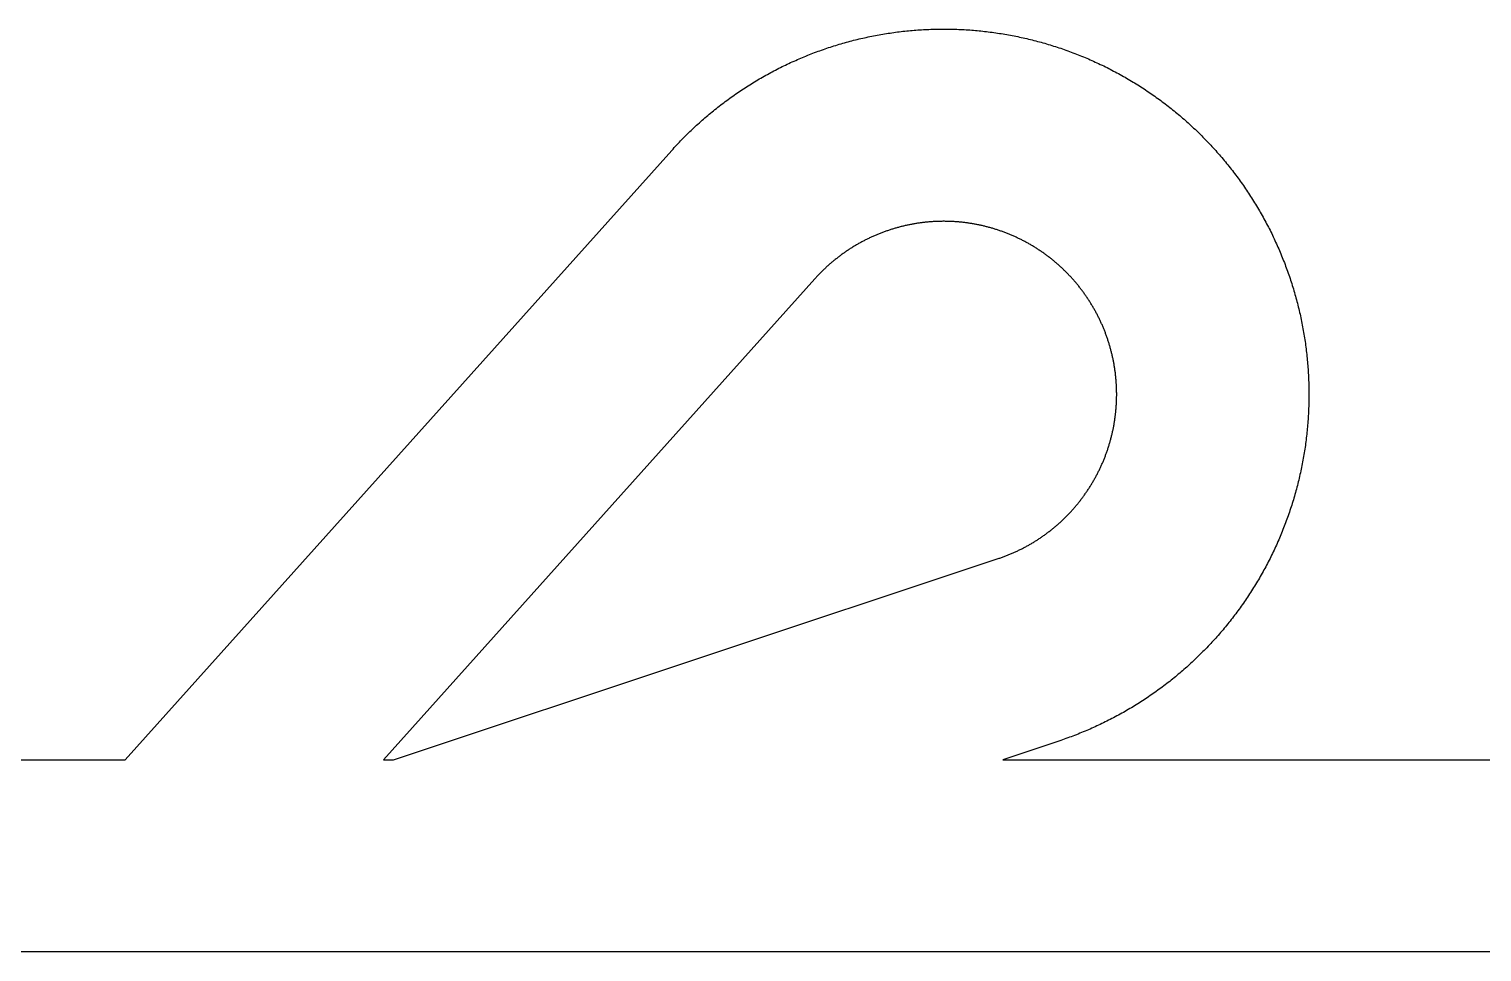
# Model space of a CAD drawing. Header units: millimetres. Extents: x -1.3 to 28.9, y -1.6 to 4.3.
# Drawn here: x 13.82 to 21.38, y -0.5 to 4.3 of the extents above; entities that cross this region are included whole.
import ezdxf

# ---------------------------------------------------------------- set-up
doc = ezdxf.new("R2010")
doc.units = ezdxf.units.MM

msp = doc.modelspace()

# ---------------------------------------------------------------- linework, layer by layer
for points in [[(11.730148, 0.5), (14.322541, 0.5), (17.165816, 3.668882), (17.172294, 3.676064), (17.178808, 3.683214), (17.185358, 3.69033), (17.191945, 3.697413), (17.198567, 3.704462), (17.205225, 3.711477), (17.211919, 3.718459), (17.218648, 3.725406), (17.225413, 3.732319), (17.232213, 3.739197), (17.239047, 3.74604), (17.245917, 3.752849), (17.252821, 3.759623), (17.259759, 3.766361), (17.266732, 3.773064), (17.273738, 3.779732), (17.280779, 3.786363), (17.287853, 3.792959), (17.29496, 3.799519), (17.302101, 3.806042), (17.309275, 3.812529), (17.316482, 3.81898), (17.323722, 3.825393), (17.330994, 3.83177), (17.338299, 3.838109), (17.345636, 3.844412), (17.353004, 3.850676), (17.360405, 3.856904), (17.367837, 3.863093), (17.375301, 3.869245), (17.382796, 3.875358), (17.390321, 3.881434), (17.397878, 3.887471), (17.405465, 3.893469), (17.413083, 3.899429), (17.420731, 3.905349), (17.428409, 3.911231), (17.436117, 3.917074), (17.443854, 3.922877), (17.451621, 3.928641), (17.459417, 3.934365), (17.467243, 3.94005), (17.475097, 3.945694), (17.482979, 3.951299), (17.49089, 3.956863), (17.49883, 3.962387), (17.506797, 3.967871), (17.514792, 3.973313), (17.522815, 3.978716), (17.530865, 3.984077), (17.538942, 3.989397), (17.547047, 3.994676), (17.555178, 3.999913), (17.563335, 4.00511), (17.571519, 4.010264), (17.57973, 4.015377), (17.587966, 4.020448), (17.596227, 4.025477), (17.604515, 4.030464), (17.612827, 4.035409), (17.621165, 4.040311), (17.629527, 4.045171), (17.637914, 4.049988), (17.646326, 4.054762), (17.654761, 4.059493), (17.663221, 4.064182), (17.671704, 4.068827), (17.680211, 4.073429), (17.688741, 4.077988), (17.697295, 4.082503), (17.705871, 4.086975), (17.71447, 4.091403), (17.723091, 4.095787), (17.731735, 4.100127), (17.7404, 4.104423), (17.749087, 4.108675), (17.757796, 4.112883), (17.766526, 4.117046), (17.775277, 4.121165), (17.784049, 4.125239), (17.792842, 4.129269), (17.801655, 4.133253), (17.810488, 4.137193), (17.819342, 4.141088), (17.828214, 4.144937), (17.837107, 4.148742), (17.846018, 4.152501), (17.854949, 4.156214), (17.863898, 4.159883), (17.872866, 4.163505), (17.881853, 4.167082), (17.890857, 4.170613), (17.899879, 4.174098), (17.908919, 4.177538), (17.917976, 4.180931), (17.927051, 4.184278), (17.936142, 4.187578), (17.94525, 4.190833), (17.954374, 4.194041), (17.963515, 4.197202), (17.972672, 4.200317), (17.981844, 4.203386), (17.991032, 4.206407), (18.000235, 4.209382), (18.009453, 4.21231), (18.018686, 4.215191), (18.027934, 4.218025), (18.037196, 4.220812), (18.046472, 4.223551), (18.055761, 4.226243), (18.065064, 4.228889), (18.074381, 4.231486), (18.083711, 4.234036), (18.093053, 4.236539), (18.102409, 4.238994), (18.111776, 4.241401), (18.121156, 4.243761), (18.130548, 4.246073), (18.139951, 4.248337), (18.149365, 4.250553), (18.158791, 4.252721), (18.168228, 4.254842), (18.177675, 4.256914), (18.187133, 4.258938), (18.196601, 4.260914), (18.206079, 4.262841), (18.215567, 4.264721), (18.225064, 4.266552), (18.23457, 4.268334), (18.244085, 4.270068), (18.253609, 4.271754), (18.263142, 4.273392), (18.272682, 4.27498), (18.282231, 4.27652), (18.291787, 4.278012), (18.301351, 4.279455), (18.310922, 4.280849), (18.3205, 4.282194), (18.330085, 4.283491), (18.339676, 4.284739), (18.349273, 4.285938), (18.358876, 4.287088), (18.368486, 4.288189), (18.3781, 4.289241), (18.38772, 4.290245), (18.397345, 4.291199), (18.406974, 4.292104), (18.416608, 4.292961), (18.426246, 4.293768), (18.435889, 4.294526), (18.445535, 4.295235), (18.455184, 4.295895), (18.464837, 4.296506), (18.474492, 4.297068), (18.484151, 4.29758), (18.493812, 4.298044), (18.503475, 4.298458), (18.51314, 4.298823), (18.522807, 4.299139), (18.532475, 4.299405), (18.542144, 4.299623), (18.551815, 4.299791), (18.561486, 4.29991), (18.571158, 4.299979), (18.58083, 4.3), (18.590502, 4.299971), (18.600174, 4.299893), (18.609845, 4.299766), (18.619515, 4.299589), (18.629184, 4.299363), (18.638852, 4.299089), (18.648519, 4.298764), (18.658184, 4.298391), (18.667847, 4.297968), (18.677507, 4.297497), (18.687165, 4.296976), (18.69682, 4.296406), (18.706472, 4.295787), (18.716121, 4.295118), (18.725766, 4.294401), (18.735408, 4.293634), (18.745046, 4.292819), (18.754679, 4.291954), (18.764307, 4.29104), (18.773931, 4.290078), (18.78355, 4.289066), (18.793164, 4.288005), (18.802772, 4.286896), (18.812374, 4.285737), (18.821971, 4.28453), (18.831561, 4.283274), (18.841144, 4.281969), (18.850721, 4.280615), (18.860291, 4.279213), (18.869853, 4.277762), (18.879408, 4.276262), (18.888956, 4.274714), (18.898495, 4.273117), (18.908026, 4.271471), (18.917548, 4.269777), (18.927062, 4.268035), (18.936567, 4.266244), (18.946062, 4.264405), (18.955548, 4.262517), (18.965025, 4.260581), (18.974491, 4.258597), (18.983947, 4.256565), (18.993393, 4.254485), (19.002827, 4.252356), (19.012251, 4.25018), (19.021664, 4.247956), (19.031065, 4.245683), (19.040455, 4.243363), (19.049833, 4.240996), (19.059198, 4.23858), (19.068551, 4.236117), (19.077892, 4.233606), (19.087219, 4.231048), (19.096534, 4.228442), (19.105835, 4.225789), (19.115122, 4.223089), (19.124395, 4.220341), (19.133655, 4.217546), (19.1429, 4.214705), (19.15213, 4.211816), (19.161346, 4.20888), (19.170547, 4.205897), (19.179732, 4.202868), (19.188902, 4.199791), (19.198056, 4.196668), (19.207193, 4.193499), (19.216315, 4.190283), (19.22542, 4.187021), (19.234509, 4.183712), (19.24358, 4.180357), (19.252635, 4.176956), (19.261671, 4.173509), (19.270691, 4.170016), (19.279692, 4.166477), (19.288675, 4.162893), (19.29764, 4.159262), (19.306586, 4.155587), (19.315514, 4.151865), (19.324422, 4.148098), (19.333311, 4.144286), (19.342181, 4.140429), (19.35103, 4.136527), (19.35986, 4.132579), (19.36867, 4.128587), (19.377459, 4.12455), (19.386227, 4.120468), (19.394975, 4.116342), (19.403701, 4.112171), (19.412407, 4.107956), (19.42109, 4.103696), (19.429752, 4.099393), (19.438392, 4.095045), (19.447009, 4.090653), (19.455604, 4.086218), (19.464177, 4.081739), (19.472726, 4.077216), (19.481252, 4.07265), (19.489755, 4.068041), (19.498235, 4.063388), (19.50669, 4.058692), (19.515122, 4.053954), (19.523529, 4.049172), (19.531912, 4.044348), (19.54027, 4.039481), (19.548603, 4.034571), (19.556912, 4.029619), (19.565195, 4.024625), (19.573452, 4.019589), (19.581684, 4.014511), (19.589889, 4.009391), (19.598069, 4.004229), (19.606222, 3.999026), (19.614349, 3.993782), (19.622448, 3.988496), (19.630521, 3.983168), (19.638567, 3.9778), (19.646585, 3.972391), (19.654575, 3.966942), (19.662538, 3.961451), (19.670472, 3.95592), (19.678378, 3.950349), (19.686256, 3.944738), (19.694105, 3.939086), (19.701926, 3.933395), (19.709717, 3.927664), (19.717479, 3.921894), (19.725211, 3.916084), (19.732914, 3.910234), (19.740587, 3.904346), (19.74823, 3.898418), (19.755842, 3.892452), (19.763424, 3.886447), (19.770976, 3.880404), (19.778496, 3.874322), (19.785986, 3.868202), (19.793444, 3.862044), (19.800871, 3.855848), (19.808266, 3.849614), (19.81563, 3.843343), (19.822961, 3.837034), (19.83026, 3.830689), (19.837527, 3.824306), (19.844761, 3.817886), (19.851962, 3.811429), (19.859131, 3.804936), (19.866266, 3.798406), (19.873368, 3.791841), (19.880436, 3.785239), (19.887471, 3.778601), (19.894472, 3.771928), (19.901439, 3.765218), (19.908371, 3.758474), (19.915269, 3.751694), (19.922133, 3.74488), (19.928961, 3.73803), (19.935755, 3.731146), (19.942514, 3.724227), (19.949237, 3.717274), (19.955925, 3.710287), (19.962577, 3.703266), (19.969193, 3.696211), (19.975774, 3.689123), (19.982318, 3.682001), (19.988826, 3.674846), (19.995297, 3.667658), (20.001732, 3.660437), (20.00813, 3.653183), (20.014491, 3.645897), (20.020814, 3.638579), (20.027101, 3.631228), (20.033349, 3.623846), (20.03956, 3.616432), (20.045734, 3.608986), (20.051869, 3.601509), (20.057966, 3.594001), (20.064025, 3.586462), (20.070046, 3.578892), (20.076028, 3.571292), (20.081971, 3.563662), (20.087875, 3.556001), (20.09374, 3.54831), (20.099566, 3.540589), (20.105352, 3.532839), (20.111099, 3.52506), (20.116806, 3.517251), (20.122474, 3.509414), (20.128101, 3.501547), (20.133689, 3.493653), (20.139236, 3.485729), (20.144743, 3.477778), (20.150209, 3.469799), (20.155634, 3.461792), (20.161019, 3.453757), (20.166363, 3.445696), (20.171665, 3.437607), (20.176926, 3.429491), (20.182146, 3.421349), (20.187325, 3.41318), (20.192462, 3.404984), (20.197556, 3.396763), (20.20261, 3.388516), (20.207621, 3.380244), (20.212589, 3.371945), (20.217516, 3.363622), (20.2224, 3.355274), (20.227242, 3.346901), (20.23204, 3.338503), (20.236796, 3.330082), (20.24151, 3.321636), (20.24618, 3.313166), (20.250807, 3.304672), (20.25539, 3.296156), (20.25993, 3.287615), (20.264427, 3.279052), (20.26888, 3.270466), (20.273289, 3.261858), (20.277655, 3.253227), (20.281976, 3.244574), (20.286253, 3.235899), (20.290486, 3.227203), (20.294675, 3.218485), (20.298819, 3.209746), (20.302919, 3.200986), (20.306974, 3.192205), (20.310984, 3.183403), (20.31495, 3.174582), (20.31887, 3.16574), (20.322746, 3.156878), (20.326576, 3.147997), (20.330361, 3.139097), (20.334101, 3.130177), (20.337795, 3.121238), (20.341444, 3.112281), (20.345047, 3.103305), (20.348604, 3.094311), (20.352116, 3.085299), (20.355581, 3.076269), (20.359001, 3.067222), (20.362374, 3.058157), (20.365701, 3.049076), (20.368982, 3.039977), (20.372217, 3.030862), (20.375405, 3.021731), (20.378547, 3.012583), (20.381642, 3.00342), (20.38469, 2.994241), (20.387692, 2.985046), (20.390647, 2.975837), (20.393554, 2.966612), (20.396415, 2.957373), (20.399229, 2.948119), (20.401996, 2.938851), (20.404715, 2.92957), (20.407387, 2.920274), (20.410012, 2.910965), (20.412589, 2.901643), (20.415119, 2.892308), (20.417602, 2.88296), (20.420036, 2.873599), (20.422423, 2.864226), (20.424763, 2.854841), (20.427054, 2.845445), (20.429298, 2.836037), (20.431493, 2.826617), (20.433641, 2.817187), (20.435741, 2.807745), (20.437792, 2.798293), (20.439796, 2.788831), (20.441751, 2.779359), (20.443658, 2.769877), (20.445517, 2.760385), (20.447327, 2.750884), (20.449089, 2.741374), (20.450803, 2.731855), (20.452468, 2.722327), (20.454084, 2.712792), (20.455652, 2.703247), (20.457172, 2.693696), (20.458642, 2.684136), (20.460064, 2.674569), (20.461438, 2.664995), (20.462762, 2.655414), (20.464038, 2.645827), (20.465265, 2.636233), (20.466443, 2.626633), (20.467572, 2.617027), (20.468653, 2.607416), (20.469684, 2.597799), (20.470666, 2.588177), (20.4716, 2.57855), (20.472484, 2.568919), (20.47332, 2.559283), (20.474106, 2.549643), (20.474843, 2.539999), (20.475531, 2.530352), (20.47617, 2.520701), (20.47676, 2.511047), (20.477301, 2.50139), (20.477792, 2.49173), (20.478235, 2.482069), (20.478628, 2.472405), (20.478972, 2.462739), (20.479267, 2.453071), (20.479512, 2.443402), (20.479709, 2.433732), (20.479856, 2.424062), (20.479954, 2.41439), (20.480002, 2.404718), (20.480002, 2.395046), (20.479952, 2.385374), (20.479853, 2.375703), (20.479704, 2.366032), (20.479507, 2.356362), (20.47926, 2.346693), (20.478964, 2.337026), (20.478619, 2.32736), (20.478225, 2.317696), (20.477781, 2.308034), (20.477288, 2.298375), (20.476746, 2.288718), (20.476155, 2.279064), (20.475515, 2.269413), (20.474826, 2.259766), (20.474087, 2.250122), (20.4733, 2.240482), (20.472463, 2.230847), (20.471578, 2.221215), (20.470643, 2.211589), (20.46966, 2.201967), (20.468627, 2.19235), (20.467545, 2.182739), (20.466415, 2.173133), (20.465236, 2.163533), (20.464008, 2.15394), (20.462731, 2.144352), (20.461405, 2.134772), (20.46003, 2.125198), (20.458607, 2.115631), (20.457135, 2.106072), (20.455615, 2.09652), (20.454045, 2.086976), (20.452428, 2.07744), (20.450761, 2.067913), (20.449047, 2.058394), (20.447284, 2.048884), (20.445472, 2.039384), (20.443612, 2.029892), (20.441704, 2.02041), (20.439747, 2.010938), (20.437743, 2.001476), (20.43569, 1.992025), (20.433589, 1.982584), (20.43144, 1.973153), (20.429244, 1.963734), (20.426999, 1.954326), (20.424706, 1.94493), (20.422366, 1.935545), (20.419978, 1.926173), (20.417542, 1.916813), (20.415058, 1.907465), (20.412527, 1.89813), (20.409949, 1.888808), (20.407323, 1.879499), (20.404649, 1.870204), (20.401929, 1.860923), (20.399161, 1.851655), (20.396346, 1.842402), (20.393484, 1.833163), (20.390575, 1.823939), (20.387619, 1.81473), (20.384617, 1.805536), (20.381567, 1.796357), (20.378471, 1.787194), (20.375328, 1.778047), (20.372139, 1.768916), (20.368903, 1.759801), (20.365621, 1.750703), (20.362293, 1.741622), (20.358918, 1.732558), (20.355497, 1.723511), (20.352031, 1.714481), (20.348518, 1.70547), (20.34496, 1.696476), (20.341355, 1.687501), (20.337706, 1.678544), (20.33401, 1.669606), (20.33027, 1.660686), (20.326483, 1.651786), (20.322652, 1.642906), (20.318775, 1.634044), (20.314854, 1.625203), (20.310887, 1.616382), (20.306876, 1.607581), (20.30282, 1.598801), (20.298719, 1.590041), (20.294573, 1.581303), (20.290384, 1.572585), (20.286149, 1.563889), (20.281871, 1.555215), (20.277549, 1.546563), (20.273182, 1.537932), (20.268772, 1.529324), (20.264318, 1.520739), (20.25982, 1.512176), (20.255279, 1.503637), (20.250694, 1.49512), (20.246066, 1.486628), (20.241395, 1.478158), (20.236681, 1.469713), (20.231924, 1.461292), (20.227124, 1.452895), (20.222282, 1.444522), (20.217396, 1.436175), (20.212469, 1.427852), (20.207499, 1.419555), (20.202487, 1.411283), (20.197433, 1.403036), (20.192337, 1.394816), (20.187199, 1.386621), (20.18202, 1.378453), (20.176799, 1.370311), (20.171536, 1.362196), (20.166233, 1.354108), (20.160888, 1.346047), (20.155503, 1.338013), (20.150076, 1.330007), (20.144609, 1.322028), (20.139101, 1.314077), (20.133553, 1.306155), (20.127965, 1.298261), (20.122336, 1.290395), (20.116668, 1.282558), (20.11096, 1.27475), (20.105212, 1.266972), (20.099424, 1.259222), (20.093598, 1.251502), (20.087732, 1.243812), (20.081826, 1.236152), (20.075882, 1.228522), (20.0699, 1.220923), (20.063878, 1.213354), (20.057818, 1.205816), (20.05172, 1.198308), (20.045584, 1.190832), (20.03941, 1.183387), (20.033198, 1.175974), (20.026948, 1.168592), (20.020661, 1.161243), (20.014336, 1.153925), (20.007974, 1.14664), (20.001576, 1.139387), (19.99514, 1.132167), (19.988668, 1.124979), (19.982159, 1.117825), (19.975614, 1.110704), (19.969033, 1.103617), (19.962416, 1.096562), (19.955762, 1.089542), (19.949074, 1.082556), (19.94235, 1.075604), (19.93559, 1.068686), (19.928795, 1.061803), (19.921966, 1.054954), (19.915102, 1.04814), (19.908203, 1.041361), (19.901269, 1.034618), (19.894302, 1.02791), (19.8873, 1.021237), (19.880264, 1.0146), (19.873195, 1.007999), (19.866093, 1.001434), (19.858956, 0.994905), (19.851787, 0.988413), (19.844585, 0.981957), (19.83735, 0.975538), (19.830083, 0.969156), (19.822783, 0.962811), (19.815451, 0.956504), (19.808087, 0.950233), (19.800691, 0.944001), (19.793263, 0.937806), (19.785804, 0.931649), (19.778314, 0.925529), (19.770792, 0.919449), (19.76324, 0.913406), (19.755657, 0.907402), (19.748044, 0.901437), (19.740401, 0.89551), (19.732727, 0.889623), (19.725023, 0.883774), (19.71729, 0.877965), (19.709528, 0.872196), (19.701736, 0.866466), (19.693915, 0.860776), (19.686065, 0.855125), (19.678186, 0.849515), (19.670279, 0.843945), (19.662344, 0.838415), (19.654381, 0.832925), (19.64639, 0.827477), (19.638371, 0.822068), (19.630325, 0.816701), (19.622251, 0.811375), (19.614151, 0.80609), (19.606024, 0.800847), (19.59787, 0.795644), (19.58969, 0.790484), (19.581484, 0.785365), (19.573251, 0.780288), (19.564993, 0.775253), (19.55671, 0.77026), (19.548401, 0.765309), (19.540067, 0.7604), (19.531708, 0.755534), (19.523325, 0.750711), (19.514917, 0.745931), (19.506485, 0.741193), (19.498028, 0.736498), (19.489548, 0.731846), (19.481045, 0.727238), (19.472518, 0.722673), (19.463968, 0.718151), (19.455395, 0.713673), (19.4468, 0.709239), (19.438182, 0.704849), (19.429541, 0.700502), (19.420879, 0.6962), (19.412195, 0.691941), (19.403489, 0.687727), (19.394762, 0.683557), (19.386014, 0.679432), (19.377245, 0.675351), (19.368455, 0.671315), (19.359645, 0.667324), (19.350815, 0.663378), (19.341965, 0.659477), (19.333095, 0.65562), (19.324205, 0.651809), (19.315296, 0.648044), (19.306369, 0.644323), (19.297422, 0.640649), (19.288457, 0.637019), (19.279473, 0.633436), (19.270471, 0.629898), (19.261452, 0.626406), (19.252414, 0.62296), (19.24336, 0.619561), (19.234288, 0.616207), (19.225199, 0.612899), (19.216093, 0.609638), (19.206971, 0.606423), (19.197833, 0.603255), (19.188678, 0.600133), (19.179508, 0.597058), (18.887615, 0.5), (21.480008, 0.5)], [(18.872662, 1.54891), (18.876991, 1.550411), (18.881312, 1.551934), (18.885625, 1.553479), (18.88993, 1.555045), (18.894227, 1.556634), (18.898516, 1.558244), (18.902797, 1.559877), (18.90707, 1.561531), (18.911334, 1.563206), (18.915589, 1.564904), (18.919836, 1.566623), (18.924074, 1.568364), (18.928303, 1.570126), (18.932523, 1.57191), (18.936733, 1.573715), (18.940935, 1.575542), (18.945127, 1.57739), (18.94931, 1.579259), (18.953483, 1.581149), (18.957647, 1.583061), (18.9618, 1.584994), (18.965944, 1.586948), (18.970078, 1.588923), (18.974202, 1.590919), (18.978315, 1.592937), (18.982418, 1.594975), (18.986511, 1.597034), (18.990593, 1.599113), (18.994665, 1.601214), (18.998726, 1.603335), (19.002776, 1.605477), (19.006815, 1.607639), (19.010843, 1.609822), (19.01486, 1.612025), (19.018865, 1.614249), (19.022859, 1.616493), (19.026842, 1.618758), (19.030813, 1.621043), (19.034773, 1.623348), (19.03872, 1.625673), (19.042656, 1.628018), (19.04658, 1.630383), (19.050492, 1.632768), (19.054391, 1.635173), (19.058278, 1.637598), (19.062153, 1.640042), (19.066015, 1.642506), (19.069865, 1.64499), (19.073702, 1.647494), (19.077526, 1.650016), (19.081338, 1.652559), (19.085136, 1.65512), (19.088921, 1.657701), (19.092694, 1.660302), (19.096452, 1.662921), (19.100198, 1.66556), (19.10393, 1.668217), (19.107648, 1.670894), (19.111353, 1.673589), (19.115044, 1.676303), (19.118721, 1.679036), (19.122384, 1.681788), (19.126033, 1.684558), (19.129668, 1.687347), (19.133288, 1.690154), (19.136895, 1.69298), (19.140486, 1.695824), (19.144064, 1.698686), (19.147627, 1.701567), (19.151175, 1.704465), (19.154708, 1.707382), (19.158226, 1.710316), (19.161729, 1.713268), (19.165218, 1.716239), (19.168691, 1.719226), (19.172149, 1.722232), (19.175591, 1.725255), (19.179018, 1.728296), (19.18243, 1.731354), (19.185826, 1.734429), (19.189206, 1.737521), (19.19257, 1.740631), (19.195919, 1.743758), (19.199252, 1.746902), (19.202568, 1.750062), (19.205869, 1.75324), (19.209153, 1.756434), (19.212421, 1.759645), (19.215672, 1.762873), (19.218907, 1.766117), (19.222126, 1.769378), (19.225328, 1.772654), (19.228513, 1.775948), (19.231681, 1.779257), (19.234833, 1.782582), (19.237967, 1.785924), (19.241085, 1.789281), (19.244185, 1.792654), (19.247268, 1.796043), (19.250334, 1.799447), (19.253382, 1.802867), (19.256413, 1.806303), (19.259427, 1.809754), (19.262422, 1.81322), (19.265401, 1.816702), (19.268361, 1.820198), (19.271304, 1.82371), (19.274228, 1.827236), (19.277135, 1.830778), (19.280023, 1.834334), (19.282894, 1.837904), (19.285746, 1.84149), (19.28858, 1.84509), (19.291396, 1.848704), (19.294193, 1.852332), (19.296971, 1.855975), (19.299732, 1.859632), (19.302473, 1.863302), (19.305196, 1.866987), (19.3079, 1.870685), (19.310585, 1.874398), (19.313251, 1.878123), (19.315898, 1.881863), (19.318526, 1.885616), (19.321135, 1.889382), (19.323724, 1.893161), (19.326295, 1.896953), (19.328846, 1.900759), (19.331378, 1.904577), (19.33389, 1.908409), (19.336383, 1.912253), (19.338856, 1.916109), (19.341309, 1.919978), (19.343743, 1.92386), (19.346157, 1.927754), (19.348551, 1.93166), (19.350925, 1.935579), (19.353279, 1.939509), (19.355613, 1.943451), (19.357927, 1.947405), (19.360221, 1.951371), (19.362495, 1.955349), (19.364748, 1.959338), (19.366981, 1.963338), (19.369194, 1.96735), (19.371386, 1.971373), (19.373557, 1.975407), (19.375709, 1.979452), (19.377839, 1.983508), (19.379949, 1.987575), (19.382038, 1.991652), (19.384106, 1.99574), (19.386154, 1.999839), (19.38818, 2.003948), (19.390186, 2.008067), (19.392171, 2.012196), (19.394134, 2.016335), (19.396077, 2.020485), (19.397998, 2.024644), (19.399898, 2.028813), (19.401777, 2.032991), (19.403635, 2.037179), (19.405471, 2.041376), (19.407286, 2.045583), (19.409079, 2.049799), (19.410851, 2.054024), (19.412602, 2.058258), (19.41433, 2.0625), (19.416038, 2.066752), (19.417723, 2.071012), (19.419387, 2.075281), (19.421029, 2.079558), (19.42265, 2.083843), (19.424248, 2.088137), (19.425825, 2.092438), (19.427379, 2.096748), (19.428912, 2.101065), (19.430423, 2.105391), (19.431911, 2.109723), (19.433378, 2.114064), (19.434823, 2.118412), (19.436245, 2.122767), (19.437645, 2.127129), (19.439023, 2.131498), (19.440379, 2.135875), (19.441712, 2.140258), (19.443023, 2.144648), (19.444312, 2.149044), (19.445578, 2.153447), (19.446822, 2.157856), (19.448043, 2.162272), (19.449242, 2.166694), (19.450419, 2.171122), (19.451573, 2.175556), (19.452704, 2.179995), (19.453812, 2.18444), (19.454898, 2.188891), (19.455962, 2.193348), (19.457002, 2.197809), (19.45802, 2.202276), (19.459015, 2.206748), (19.459988, 2.211226), (19.460937, 2.215708), (19.461864, 2.220194), (19.462768, 2.224686), (19.463649, 2.229182), (19.464507, 2.233682), (19.465342, 2.238187), (19.466154, 2.242696), (19.466944, 2.247209), (19.46771, 2.251726), (19.468453, 2.256246), (19.469173, 2.260771), (19.469871, 2.265299), (19.470545, 2.269831), (19.471196, 2.274365), (19.471824, 2.278904), (19.472429, 2.283445), (19.473011, 2.287989), (19.473569, 2.292537), (19.474105, 2.297087), (19.474617, 2.30164), (19.475106, 2.306195), (19.475572, 2.310752), (19.476015, 2.315313), (19.476434, 2.319875), (19.47683, 2.324439), (19.477203, 2.329005), (19.477553, 2.333573), (19.47788, 2.338143), (19.478183, 2.342715), (19.478463, 2.347288), (19.47872, 2.351862), (19.478953, 2.356437), (19.479163, 2.361014), (19.47935, 2.365592), (19.479514, 2.37017), (19.479654, 2.374749), (19.479771, 2.379329), (19.479864, 2.38391), (19.479934, 2.388491), (19.479981, 2.393072), (19.480005, 2.397653), (19.480005, 2.402235), (19.479982, 2.406816), (19.479936, 2.411398), (19.479866, 2.415979), (19.479773, 2.420559), (19.479657, 2.425139), (19.479517, 2.429718), (19.479354, 2.434297), (19.479168, 2.438875), (19.478958, 2.443451), (19.478726, 2.448027), (19.47847, 2.452601), (19.47819, 2.457174), (19.477887, 2.461746), (19.477561, 2.466315), (19.477212, 2.470884), (19.47684, 2.47545), (19.476444, 2.480014), (19.476025, 2.484576), (19.475583, 2.489136), (19.475118, 2.493694), (19.474629, 2.49825), (19.474117, 2.502802), (19.473583, 2.507353), (19.473024, 2.5119), (19.472443, 2.516444), (19.471839, 2.520986), (19.471212, 2.525524), (19.470561, 2.530059), (19.469887, 2.534591), (19.469191, 2.539119), (19.468471, 2.543644), (19.467728, 2.548164), (19.466963, 2.552681), (19.466174, 2.557194), (19.465362, 2.561703), (19.464528, 2.566208), (19.46367, 2.570709), (19.46279, 2.575205), (19.461886, 2.579696), (19.46096, 2.584183), (19.460011, 2.588665), (19.459039, 2.593143), (19.458045, 2.597615), (19.457027, 2.602082), (19.455987, 2.606544), (19.454925, 2.611), (19.453839, 2.615451), (19.452731, 2.619897), (19.4516, 2.624336), (19.450447, 2.62877), (19.449271, 2.633198), (19.448073, 2.63762), (19.446852, 2.642036), (19.445609, 2.646446), (19.444343, 2.650849), (19.443055, 2.655245), (19.441744, 2.659635), (19.440411, 2.664019), (19.439056, 2.668395), (19.437679, 2.672765), (19.436279, 2.677127), (19.434857, 2.681482), (19.433414, 2.68583), (19.431947, 2.690171), (19.430459, 2.694504), (19.428949, 2.698829), (19.427417, 2.703147), (19.425863, 2.707457), (19.424287, 2.711759), (19.422689, 2.716052), (19.421069, 2.720338), (19.419427, 2.724615), (19.417764, 2.728884), (19.416079, 2.733144), (19.414372, 2.737396), (19.412644, 2.741639), (19.410894, 2.745873), (19.409123, 2.750098), (19.40733, 2.754314), (19.405515, 2.758521), (19.40368, 2.762719), (19.401823, 2.766907), (19.399944, 2.771086), (19.398045, 2.775255), (19.396124, 2.779414), (19.394182, 2.783564), (19.392219, 2.787703), (19.390234, 2.791833), (19.388229, 2.795952), (19.386203, 2.800061), (19.384156, 2.80416), (19.382089, 2.808248), (19.38, 2.812326), (19.377891, 2.816393), (19.375761, 2.820449), (19.37361, 2.824495), (19.371439, 2.828529), (19.369247, 2.832552), (19.367035, 2.836564), (19.364803, 2.840565), (19.36255, 2.844554), (19.360277, 2.848532), (19.357983, 2.852498), (19.35567, 2.856453), (19.353336, 2.860395), (19.350982, 2.864326), (19.348609, 2.868244), (19.346215, 2.872151), (19.343802, 2.876045), (19.341369, 2.879927), (19.338916, 2.883797), (19.336443, 2.887654), (19.333951, 2.891498), (19.331439, 2.89533), (19.328908, 2.899148), (19.326357, 2.902954), (19.323787, 2.906747), (19.321198, 2.910526), (19.31859, 2.914293), (19.315962, 2.918046), (19.313315, 2.921786), (19.31065, 2.925512), (19.307965, 2.929224), (19.305262, 2.932923), (19.302539, 2.936608), (19.299799, 2.940279), (19.297039, 2.943936), (19.294261, 2.947579), (19.291464, 2.951208), (19.288649, 2.954823), (19.285815, 2.958423), (19.282964, 2.962008), (19.280094, 2.96558), (19.277205, 2.969136), (19.274299, 2.972678), (19.271375, 2.976205), (19.268433, 2.979717), (19.265473, 2.983213), (19.262495, 2.986695), (19.2595, 2.990162), (19.256487, 2.993613), (19.253456, 2.997049), (19.250408, 3.00047), (19.247343, 3.003874), (19.24426, 3.007264), (19.24116, 3.010637), (19.238043, 3.013995), (19.234909, 3.017337), (19.231758, 3.020662), (19.22859, 3.023972), (19.225405, 3.027266), (19.222204, 3.030543), (19.218986, 3.033804), (19.215751, 3.037048), (19.2125, 3.040276), (19.209233, 3.043488), (19.205949, 3.046682), (19.202649, 3.04986), (19.199333, 3.053022), (19.196, 3.056166), (19.192652, 3.059293), (19.189288, 3.062403), (19.185908, 3.065496), (19.182513, 3.068572), (19.179101, 3.07163), (19.175675, 3.074671), (19.172233, 3.077695), (19.168775, 3.080701), (19.165302, 3.083689), (19.161815, 3.086659), (19.158312, 3.089612), (19.154794, 3.092547), (19.151261, 3.095464), (19.147713, 3.098363), (19.144151, 3.101244), (19.140574, 3.104107), (19.136982, 3.106951), (19.133376, 3.109777), (19.129756, 3.112585), (19.126121, 3.115374), (19.122473, 3.118145), (19.11881, 3.120897), (19.115133, 3.12363), (19.111443, 3.126345), (19.107738, 3.129041), (19.10402, 3.131718), (19.100289, 3.134376), (19.096544, 3.137015), (19.092785, 3.139635), (19.089013, 3.142235), (19.085228, 3.144817), (19.08143, 3.147379), (19.077619, 3.149922), (19.073796, 3.152445), (19.069959, 3.154949), (19.066109, 3.157433), (19.062247, 3.159898), (19.058373, 3.162343), (19.054486, 3.164768), (19.050587, 3.167174), (19.046675, 3.169559), (19.042752, 3.171925), (19.038816, 3.174271), (19.034869, 3.176596), (19.03091, 3.178901), (19.026939, 3.181187), (19.022957, 3.183452), (19.018963, 3.185696), (19.014957, 3.187921), (19.010941, 3.190125), (19.006913, 3.192308), (19.002874, 3.194471), (18.998825, 3.196613), (18.994764, 3.198735), (18.990693, 3.200836), (18.986611, 3.202916), (18.982518, 3.204975), (18.978415, 3.207014), (18.974302, 3.209032), (18.970179, 3.211028), (18.966045, 3.213004), (18.961901, 3.214959), (18.957748, 3.216892), (18.953585, 3.218804), (18.949412, 3.220695), (18.945229, 3.222565), (18.941037, 3.224414), (18.936836, 3.226241), (18.932625, 3.228047), (18.928405, 3.229831), (18.924177, 3.231594), (18.919939, 3.233335), (18.915692, 3.235054), (18.911437, 3.236752), (18.907173, 3.238429), (18.902901, 3.240083), (18.898621, 3.241716), (18.894332, 3.243327), (18.890035, 3.244916), (18.88573, 3.246483), (18.881417, 3.248029), (18.877096, 3.249552), (18.872767, 3.251053), (18.868431, 3.252533), (18.864088, 3.25399), (18.859737, 3.255425), (18.855379, 3.256838), (18.851013, 3.258228), (18.846641, 3.259597), (18.842262, 3.260943), (18.837876, 3.262267), (18.833483, 3.263568), (18.829084, 3.264848), (18.824678, 3.266104), (18.820266, 3.267339), (18.815848, 3.26855), (18.811423, 3.26974), (18.806993, 3.270906), (18.802557, 3.272051), (18.798115, 3.273172), (18.793667, 3.274271), (18.789214, 3.275347), (18.784755, 3.276401), (18.780291, 3.277432), (18.775822, 3.27844), (18.771348, 3.279425), (18.766868, 3.280388), (18.762384, 3.281328), (18.757896, 3.282245), (18.753402, 3.283139), (18.748904, 3.28401), (18.744402, 3.284859), (18.739896, 3.285684), (18.735385, 3.286486), (18.73087, 3.287266), (18.726352, 3.288022), (18.721829, 3.288756), (18.717303, 3.289466), (18.712774, 3.290154), (18.708241, 3.290818), (18.703704, 3.291459), (18.699165, 3.292077), (18.694622, 3.292672), (18.690076, 3.293244), (18.685528, 3.293793), (18.680977, 3.294318), (18.676423, 3.294821), (18.671866, 3.2953), (18.667308, 3.295756), (18.662747, 3.296189), (18.658184, 3.296598), (18.653619, 3.296985), (18.649051, 3.297348), (18.644483, 3.297688), (18.639912, 3.298004), (18.63534, 3.298297), (18.630767, 3.298568), (18.626192, 3.298814), (18.621616, 3.299038), (18.617039, 3.299238), (18.612461, 3.299415), (18.607882, 3.299568), (18.603302, 3.299698), (18.598722, 3.299805), (18.594141, 3.299889), (18.58956, 3.299949), (18.584979, 3.299986), (18.580397, 3.3), (18.575816, 3.29999), (18.571235, 3.299957), (18.566653, 3.299901), (18.562073, 3.299821), (18.557492, 3.299718), (18.552913, 3.299592), (18.548334, 3.299442), (18.543755, 3.29927), (18.539178, 3.299073), (18.534602, 3.298854), (18.530027, 3.298611), (18.525453, 3.298345), (18.520881, 3.298056), (18.51631, 3.297743), (18.511741, 3.297407), (18.507174, 3.297048), (18.502608, 3.296666), (18.498045, 3.29626), (18.493483, 3.295831), (18.488924, 3.295379), (18.484367, 3.294904), (18.479813, 3.294405), (18.475261, 3.293884), (18.470713, 3.293339), (18.466166, 3.292771), (18.461623, 3.29218), (18.457083, 3.291566), (18.452546, 3.290928), (18.448013, 3.290268), (18.443482, 3.289585), (18.438956, 3.288878), (18.434433, 3.288149), (18.429913, 3.287396), (18.425398, 3.28662), (18.420887, 3.285822), (18.41638, 3.285), (18.411877, 3.284156), (18.407378, 3.283289), (18.402884, 3.282398), (18.398394, 3.281485), (18.393909, 3.280549), (18.389429, 3.279591), (18.384954, 3.278609), (18.380484, 3.277605), (18.376019, 3.276578), (18.37156, 3.275528), (18.367106, 3.274456), (18.362657, 3.27336), (18.358214, 3.272243), (18.353777, 3.271102), (18.349345, 3.269939), (18.34492, 3.268754), (18.340501, 3.267546), (18.336087, 3.266316), (18.331681, 3.265063), (18.32728, 3.263787), (18.322886, 3.26249), (18.318499, 3.26117), (18.314119, 3.259827), (18.309745, 3.258463), (18.305379, 3.257076), (18.301019, 3.255667), (18.296667, 3.254235), (18.292322, 3.252782), (18.287985, 3.251306), (18.283655, 3.249809), (18.279333, 3.248289), (18.275019, 3.246748), (18.270712, 3.245184), (18.266414, 3.243599), (18.262124, 3.241991), (18.257842, 3.240362), (18.253568, 3.238711), (18.249303, 3.237039), (18.245046, 3.235345), (18.240798, 3.233629), (18.236559, 3.231891), (18.232329, 3.230132), (18.228107, 3.228351), (18.223895, 3.226549), (18.219692, 3.224726), (18.215499, 3.222881), (18.211315, 3.221015), (18.20714, 3.219127), (18.202975, 3.217219), (18.19882, 3.215289), (18.194675, 3.213338), (18.190539, 3.211366), (18.186414, 3.209372), (18.182299, 3.207358), (18.178194, 3.205323), (18.1741, 3.203268), (18.170016, 3.201191), (18.165943, 3.199093), (18.161881, 3.196975), (18.157829, 3.194836), (18.153788, 3.192677), (18.149759, 3.190497), (18.14574, 3.188297), (18.141733, 3.186076), (18.137737, 3.183835), (18.133753, 3.181573), (18.12978, 3.179291), (18.125819, 3.176989), (18.12187, 3.174667), (18.117932, 3.172325), (18.114007, 3.169963), (18.110093, 3.167581), (18.106192, 3.165179), (18.102303, 3.162757), (18.098426, 3.160315), (18.094562, 3.157854), (18.090711, 3.155373), (18.086872, 3.152872), (18.083046, 3.150352), (18.079232, 3.147813), (18.075432, 3.145254), (18.071645, 3.142676), (18.067871, 3.140078), (18.06411, 3.137461), (18.060363, 3.134826), (18.056629, 3.132171), (18.052909, 3.129497), (18.049202, 3.126805), (18.045509, 3.124093), (18.04183, 3.121363), (18.038165, 3.118614), (18.034514, 3.115846), (18.030877, 3.11306), (18.027254, 3.110256), (18.023646, 3.107433), (18.020052, 3.104591), (18.016472, 3.101732), (18.012907, 3.098854), (18.009357, 3.095958), (18.005822, 3.093044), (18.002301, 3.090112), (17.998796, 3.087163), (17.995305, 3.084195), (17.99183, 3.08121), (17.98837, 3.078207), (17.984925, 3.075186), (17.981496, 3.072148), (17.978082, 3.069093), (17.974684, 3.06602), (17.971301, 3.06293), (17.967935, 3.059823), (17.964584, 3.056698), (17.961249, 3.053557), (17.95793, 3.050399), (17.954627, 3.047224), (17.95134, 3.044032), (17.94807, 3.040823), (17.944816, 3.037598), (17.941579, 3.034356), (17.938358, 3.031098), (17.935153, 3.027824), (17.931966, 3.024533), (17.928795, 3.021226), (17.925641, 3.017903), (17.922504, 3.014564), (17.919384, 3.011209), (17.916282, 3.007838), (17.913196, 3.004452), (17.910128, 3.001049), (15.666064, 0.5), (15.718309, 0.5), (18.863982, 1.545975), (18.868326, 1.547432), (18.872662, 1.54891)], [(25.817791, -0.5), (1.827291, -0.5)]]:
    msp.add_lwpolyline(points)

doc.saveas('drawing.dxf')
